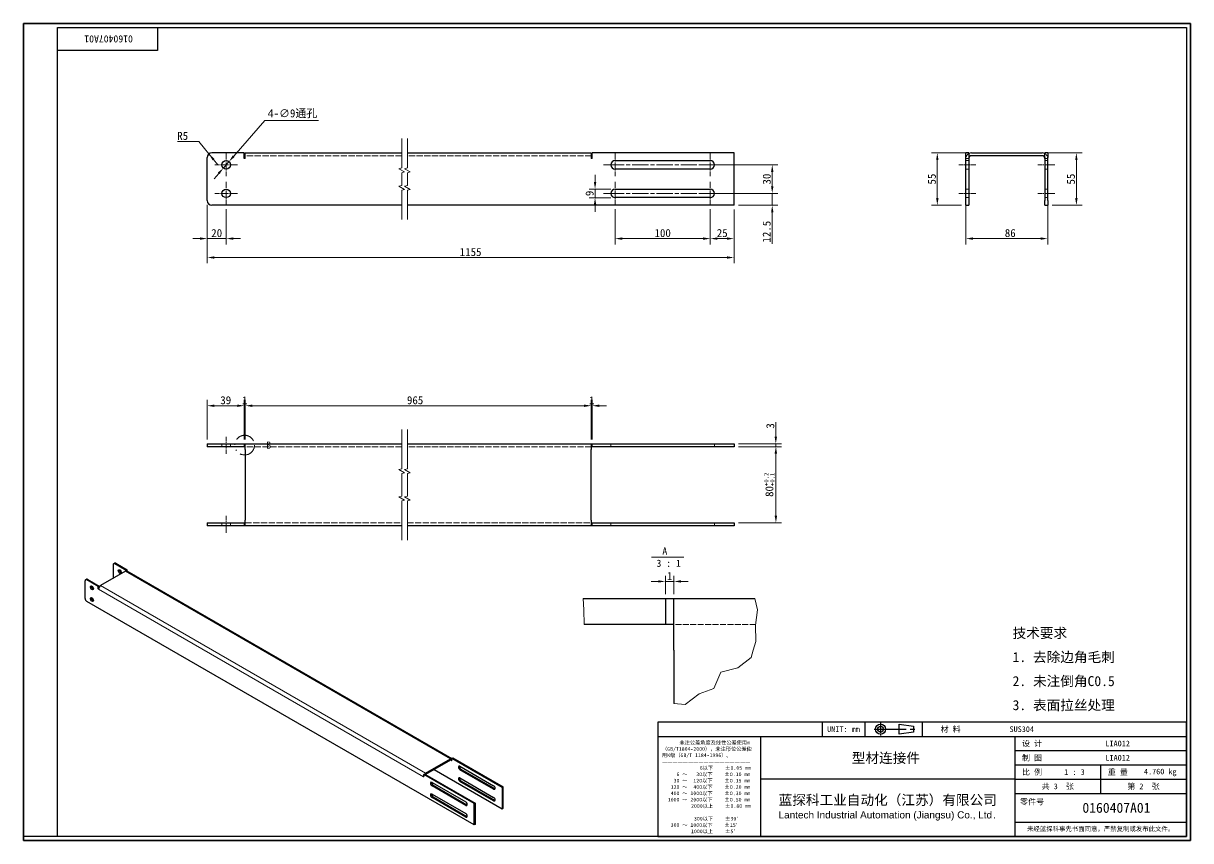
# Model space of a CAD drawing. Header units: millimetres. Extents: x 18 to 1244, y 16 to 875.
import ezdxf
from ezdxf.enums import TextEntityAlignment as Align

# ---------------------------------------------------------------- set-up
doc = ezdxf.new("R2010")
doc.units = ezdxf.units.MM
doc.header["$LTSCALE"] = 3
for name, pattern in [('CHAIN', [0.3543, 0.2362, -0.0295, 0.0591, -0.0295]), ('DASH_DOUBLE_DOT', [0.2164, 0.1181, -0.0295, 0.0049, -0.0295, 0.0049, -0.0295]), ('DASHED', [0.2067, 0.1654, -0.0413])]:
    doc.linetypes.add(name, pattern=pattern)
for name, color, linetype, lineweight in [('1', 7, 'Continuous', 18), ('可见 (ISO)', 7, 'Continuous', 25), ('可见窄的 (ISO)', 7, 'Continuous', 18), ('图框 (ISO)', 7, 'Continuous', 35), ('标题 (ISO)', 7, 'Continuous', 25)]:
    doc.layers.add(name, color=color, linetype=linetype, lineweight=lineweight)
for name, color, linetype, lineweight, true_color in [('中心标记 (ISO)', 1, 'CHAIN', 18, 0xff0000), ('中心线 (ISO)', 1, 'CHAIN', 18, 0xff0000), ('尺寸 (ISO)', 7, 'Continuous', 18, 0x008000), ('局部视图边界 (ISO)', 7, 'DASH_DOUBLE_DOT', 18, 0x008000), ('折线 (ISO)', 7, 'Continuous', 18, 0x008000), ('符号 (ISO)', 7, 'Continuous', 18, 0x008000), ('隐藏 (ISO)', 5, 'DASHED', 18, 0x0000ff)]:
    doc.layers.add(name, color=color, linetype=linetype, lineweight=lineweight, true_color=true_color)
doc.styles.add('HZ_33', font='simfang.ttf')
doc.styles.add('文本样式164', font='SimSun.ttf')
doc.styles.add('文本样式165', font='SimSun.ttf')
doc.styles.add('文本样式74', font='SimSun.ttf')
doc.styles.add('最新国标', font='simfang.ttf')
doc.styles.add('注释文本 (ISO)', font='simfang.ttf')
doc.dimstyles.new('默认 (GB)', dxfattribs={"dimscale": 3, "dimtxt": 2.8, "dimasz": 2.5, "dimexe": 2, "dimexo": 1.5, "dimgap": 0.5, "dimtad": 1, "dimtoh": 1, "dimdsep": 46, "dimtxsty": '最新国标', "dimcen": 0.09, "dimdle": 10, "dimclrd": 256, "dimclre": 256, "dimclrt": 256, "dimaunit": 1, "dimadec": 3, "dimazin": 2, "dimtfac": 0.535714, "dimtdec": 3, "dimtmove": 0, "dimatfit": 3, "dimfxl": 0, "dimtolj": 1, "dimlwd": -1, "dimlwe": -1, "dimarcsym": 0})

# ---------------------------------------------------------------- blocks, each defined once
blk = doc.blocks.new('图框 最新国标')
at = {"layer": '图框 (ISO)'}
for p, q in [((6, 7), (6, 291.5)), ((6, 291.5), (414.5, 291.5)), ((414.5, 291.5), (414.5, 5.5)), ((6, 7), (6, 5.5)), ((6, 7), (6, 5.5)), ((414.5, 5.5), (6, 5.5))]:
    blk.add_line(p, q, dxfattribs=at)
at = {"layer": '图框 (ISO)', "color": 7, "linetype": 'Continuous', "lineweight": 25}
for p, q in [((18, 290), (413, 290)), ((18, 7), (18, 290)), ((18, 290), (413, 290)), ((53, 290), (53, 282)), ((413, 290), (413, 7)), ((413, 290), (413, 7)), ((53, 282), (18, 282)), ((413, 7), (6, 7)), ((413, 7), (18, 7))]:
    blk.add_line(p, q, dxfattribs=at)
at = {"layer": '图框 (ISO)', "style": '文本样式74'}
blk.add_attdef('零件代号_001', (44.34, 287.25), '', height=2.5, rotation=180, dxfattribs=at)
blk = doc.blocks.new('标题栏 副本 副本 最新国标')
at = {"layer": '标题 (ISO)'}
for p, q in [((381.98, -183.84), (196.98, -183.84)), ((196.98, -183.84), (196.98, -223.84)), ((254.48, -183.84), (254.48, -188.84)), ((269.48, -183.84), (269.48, -188.84)), ((281.48, -188.09), (281.48, -184.59)), ((281.48, -184.59), (286.48, -185.34)), ((286.48, -187.34), (281.48, -188.09)), ((286.48, -185.34), (286.48, -187.34)), ((289.48, -183.84), (289.48, -188.84)), ((381.98, -223.84), (381.98, -183.84)), ((383.48, -183.84), (383.48, -225.34)), ((196.98, -188.84), (381.98, -188.84)), ((232.98, -188.84), (232.98, -223.84)), ((321.98, -188.84), (321.98, -223.84)), ((321.98, -193.84), (381.98, -193.84)), ((321.98, -198.84), (381.98, -198.84)), ((351.98, -198.84), (351.98, -208.84)), ((321.98, -203.84), (232.98, -203.84)), ((321.98, -203.84), (381.98, -203.84)), ((321.98, -208.84), (381.98, -208.84)), ((321.98, -218.84), (381.98, -218.84)), ((196.98, -223.84), (381.98, -223.84)), ((383.48, -225.34), (196.98, -225.34))]:
    blk.add_line(p, q, dxfattribs=at)
at = {"layer": '标题 (ISO)', "linetype": 'CHAIN', "ltscale": 15.834605}
blk.add_line((272.73, -186.34), (286.98, -186.34), dxfattribs=at)
at = {"layer": '标题 (ISO)', "linetype": 'CHAIN', "ltscale": 5.000333}
blk.add_line((274.98, -184.09), (274.98, -188.59), dxfattribs=at)
at = {"layer": '标题 (ISO)'}
for radius in [1.75, 1]:
    blk.add_circle((274.98, -186.34), radius, dxfattribs=at)
at = {"layer": '1', "style": '文本样式164'}
for s, p in [('UNIT: mm', (261.98, -186.34)), ('材 料', (299.48, -186.34)), ('设 计', (327.98, -191.34)), ('制 图', (327.98, -196.34)), ('比 例', (327.98, -201.34)), ('重 量', (357.98, -201.34)), ('共 3  张', (336.98, -206.34)), ('第 2  张', (366.98, -206.34))]:
    blk.add_text(s, height=2, dxfattribs=at).set_placement(p, align=Align.MIDDLE_CENTER)
at = {"layer": '标题 (ISO)', "style": '注释文本 (ISO)'}
for s, insert, char_height, attachment_point, line_spacing_factor in [('\\fSimSun|b0|i0;{\\H1.3000;      未注公差角度及线性公差使用m\\P}\\fSimSun|b0|i0;{\\H1.3000;（GB/T1804-2000），未注形位公差使\\P}\\fSimSun|b0|i0;{\\H1.3000;用K级（GB/T 1184-1996）。\\P}\\fSimSun|b0|i0;{\\H1.3000;—————————————————\\P}\\fSimSun|b0|i0;{\\H1.3000;             6以下    ±0.05 mm\\P}\\fSimSun|b0|i0;{\\H1.3000;     6 ～   30以下    ±0.10 mm\\P}\\fSimSun|b0|i0;{\\H1.3000;    30 ～  120以下    ±0.15 mm\\P}\\fSimSun|b0|i0;{\\H1.3000;   120 ～  400以下    ±0.20 mm\\P}\\fSimSun|b0|i0;{\\H1.3000;   400 ～ 1000以下    ±0.30 mm\\P}\\fSimSun|b0|i0;{\\H1.3000;  1000 ～ 2000以下    ±0.50 mm\\P}\\fSimSun|b0|i0;{\\H1.3000;          2000以上    ±0.80 mm\\P}\\fSimSun|b0|i0;{\\H1.3000;\\P}\\fSimSun|b0|i0;{\\H1.3000;           300以下    ±30′\\P}\\fSimSun|b0|i0;{\\H1.3000;   300 ～ 1000以下    ±15′\\P}\\fSimSun|b0|i0;{\\H1.3000;          1000以上    ±5′}', (198.48, -206.63), 1.3, 4, 1.023913), ('{\\fMicrosoft YaHei|b0|i0|c134|p34;\\H1.75x;蓝探科工业自动化（江苏）有限公司\\P\\fArial|b0|i0|c0|p34;\\H0.71429x;Lantech Industrial Automation (Jiangsu) Co., Ltd\\fFangSong|b0|i0|c134|p49;.\\H1.15195x; }', (277.48, -213.84), 2, 5, 0.978695)]:
    blk.add_mtext(s, dxfattribs=dict(at, insert=insert, char_height=char_height, attachment_point=attachment_point, line_spacing_factor=line_spacing_factor))
at = {"layer": '标题 (ISO)', "attachment_point": 5, "style": '注释文本 (ISO)'}
for s, insert, char_height in [('\\fFangSong|b0|i0;零件号', (327.98, -211.84), 2), ('\\fSimSun|b0|i0;{\\H1.6000;未经蓝探科事先书面同意，严禁复制或发布此文件。}', (351.98, -221.34), 1.6)]:
    blk.add_mtext(s, dxfattribs=dict(at, insert=insert, char_height=char_height))
at = {"layer": '标题 (ISO)'}
for tag, p, height, style in [('材料_001', (320.09, -187.33), 2, '注释文本 (ISO)'), ('设计人_001', (353.65, -192.33), 2, '注释文本 (ISO)'), ('库存编号_001', (264.9, -198.14), 3.5, '文本样式165'), ('设计人_001', (353.65, -197.33), 2, '注释文本 (ISO)'), ('视图比例_001', (339.26, -202.33), 2, '注释文本 (ISO)'), ('质量\\P3;_001', (367.14, -202.16), 2, '注释文本 (ISO)'), ('零件代号_001', (345.61, -215.59), 3.5, '文本样式165')]:
    blk.add_attdef(tag, p, '', height=height, dxfattribs=dict(at, style=style))
blk = doc.blocks.new('*D5')
at = {"layer": 'Defpoints', "color": 0, "transparency": 16777216}
for p in [(211, 688.5), (764.2, 683.5), (764.2, 628.7)]:
    blk.add_point(p, dxfattribs=at)
at = {"layer": '尺寸 (ISO)', "color": 116, "true_color": 0x00803f, "transparency": 16777216}
for p, q in [((211, 684), (211, 622.7)), ((764.2, 679), (764.2, 622.7)), ((218.5, 628.7), (756.7, 628.7))]:
    blk.add_line(p, q, dxfattribs=at)
for points in [[(218.5, 629.9), (218.5, 627.4), (211, 628.7)], [(756.7, 629.9), (756.7, 627.4), (764.2, 628.7)]]:
    blk.add_solid(points, dxfattribs=at)
at = {"layer": '尺寸 (ISO)', "transparency": 16777216, "insert": (487.6, 634.4), "char_height": 8.4, "attachment_point": 5, "style": '最新国标'}
blk.add_mtext('\\A1;1155', dxfattribs=at)
blk = doc.blocks.new('*D6')
at = {"layer": 'Defpoints', "color": 0, "transparency": 16777216}
for p in [(211, 688.5), (231, 684), (211, 648.5)]:
    blk.add_point(p, dxfattribs=at)
at = {"layer": '尺寸 (ISO)', "color": 116, "true_color": 0x00803f, "transparency": 16777216}
for p, q in [((211, 684), (211, 642.5)), ((231, 679.5), (231, 642.5)), ((203.5, 648.5), (196, 648.5)), ((211, 648.5), (218.5, 648.5)), ((223.5, 648.5), (218.5, 648.5)), ((231, 648.5), (223.5, 648.5)), ((238.5, 648.5), (246, 648.5))]:
    blk.add_line(p, q, dxfattribs=at)
for points in [[(203.5, 649.8), (203.5, 647.3), (211, 648.5)], [(238.5, 649.8), (238.5, 647.3), (231, 648.5)]]:
    blk.add_solid(points, dxfattribs=at)
at = {"layer": '尺寸 (ISO)', "transparency": 16777216, "insert": (221, 654.3), "char_height": 8.4, "attachment_point": 5, "style": '最新国标'}
blk.add_mtext('\\A1;20', dxfattribs=at)
blk = doc.blocks.new('*D7')
at = {"layer": 'Defpoints', "color": 0, "transparency": 16777216}
for p in [(739.2, 684), (764.2, 683.5), (764.2, 648.5)]:
    blk.add_point(p, dxfattribs=at)
at = {"layer": '尺寸 (ISO)', "color": 116, "true_color": 0x00803f, "transparency": 16777216}
for p, q in [((739.2, 679.5), (739.2, 642.5)), ((764.2, 679), (764.2, 642.5)), ((746.7, 648.5), (756.7, 648.5))]:
    blk.add_line(p, q, dxfattribs=at)
for points in [[(746.7, 649.8), (746.7, 647.3), (739.2, 648.5)], [(756.7, 649.8), (756.7, 647.3), (764.2, 648.5)]]:
    blk.add_solid(points, dxfattribs=at)
at = {"layer": '尺寸 (ISO)', "transparency": 16777216, "insert": (751.7, 654.3), "char_height": 8.4, "attachment_point": 5, "style": '最新国标'}
blk.add_mtext('\\A1;25', dxfattribs=at)
blk = doc.blocks.new('*D8')
at = {"layer": 'Defpoints', "color": 0, "transparency": 16777216}
for p in [(639.2, 684), (739.2, 684), (639.2, 648.5)]:
    blk.add_point(p, dxfattribs=at)
at = {"layer": '尺寸 (ISO)', "color": 116, "true_color": 0x00803f, "transparency": 16777216}
for p, q in [((639.2, 679.5), (639.2, 642.5)), ((739.2, 679.5), (739.2, 642.5)), ((731.7, 648.5), (646.7, 648.5))]:
    blk.add_line(p, q, dxfattribs=at)
for points in [[(646.7, 649.8), (646.7, 647.3), (639.2, 648.5)], [(731.7, 649.8), (731.7, 647.3), (739.2, 648.5)]]:
    blk.add_solid(points, dxfattribs=at)
at = {"layer": '尺寸 (ISO)', "transparency": 16777216, "insert": (689.2, 654.3), "char_height": 8.4, "attachment_point": 5, "style": '最新国标'}
blk.add_mtext('\\A1;100', dxfattribs=at)
blk = doc.blocks.new('*D9')
at = {"layer": 'Defpoints', "color": 0, "transparency": 16777216}
for p in [(639.2, 700.5), (618.2, 691.5), (639.2, 691.5)]:
    blk.add_point(p, dxfattribs=at)
at = {"layer": '尺寸 (ISO)', "color": 116, "true_color": 0x00803f, "transparency": 16777216}
for p, q in [((618.2, 708), (618.2, 715.5)), ((634.7, 700.5), (612.2, 700.5)), ((618.2, 700.5), (618.2, 691.5)), ((634.7, 691.5), (612.2, 691.5)), ((618.2, 684), (618.2, 676.5))]:
    blk.add_line(p, q, dxfattribs=at)
for points in [[(617, 708), (619.5, 708), (618.2, 700.5)], [(617, 684), (619.5, 684), (618.2, 691.5)]]:
    blk.add_solid(points, dxfattribs=at)
at = {"layer": '尺寸 (ISO)', "transparency": 16777216, "insert": (612.5, 696), "char_height": 8.4, "attachment_point": 5, "rotation": 90, "style": '最新国标'}
blk.add_mtext('\\A1;9', dxfattribs=at)
blk = doc.blocks.new('*D10')
at = {"layer": 'Defpoints', "color": 0, "transparency": 16777216}
for p in [(739.2, 696), (764.2, 683.5), (804.2, 683.5)]:
    blk.add_point(p, dxfattribs=at)
at = {"layer": '尺寸 (ISO)', "color": 116, "true_color": 0x00803f, "transparency": 16777216}
for p, q in [((804.2, 703.5), (804.2, 711)), ((743.7, 696), (810.2, 696)), ((804.2, 696), (804.2, 683.5)), ((768.7, 683.5), (810.2, 683.5)), ((804.2, 676), (804.2, 643.1))]:
    blk.add_line(p, q, dxfattribs=at)
for points in [[(803, 703.5), (805.5, 703.5), (804.2, 696)], [(803, 676), (805.5, 676), (804.2, 683.5)]]:
    blk.add_solid(points, dxfattribs=at)
at = {"layer": '尺寸 (ISO)', "transparency": 16777216, "insert": (798.4, 655.8), "char_height": 8.4, "attachment_point": 5, "rotation": 90, "style": '最新国标'}
blk.add_mtext('\\A1;12.5', dxfattribs=at)
blk = doc.blocks.new('*D11')
at = {"layer": 'Defpoints', "color": 0, "transparency": 16777216}
for p in [(739.2, 726), (739.2, 696), (804.2, 696)]:
    blk.add_point(p, dxfattribs=at)
at = {"layer": '尺寸 (ISO)', "color": 116, "true_color": 0x00803f, "transparency": 16777216}
for p, q in [((743.7, 726), (810.2, 726)), ((804.2, 718.5), (804.2, 703.5)), ((743.7, 696), (810.2, 696))]:
    blk.add_line(p, q, dxfattribs=at)
for points in [[(803, 718.5), (805.5, 718.5), (804.2, 726)], [(803, 703.5), (805.5, 703.5), (804.2, 696)]]:
    blk.add_solid(points, dxfattribs=at)
at = {"layer": '尺寸 (ISO)', "transparency": 16777216, "insert": (798.5, 711), "char_height": 8.4, "attachment_point": 5, "rotation": 90, "style": '最新国标'}
blk.add_mtext('\\A1;30', dxfattribs=at)
blk = doc.blocks.new('*D12')
at = {"layer": 'Defpoints', "color": 0, "transparency": 16777216}
for p in [(1007.5, 688.5), (1093.5, 688.5), (1093.5, 648.5)]:
    blk.add_point(p, dxfattribs=at)
at = {"layer": '尺寸 (ISO)', "color": 116, "true_color": 0x00803f, "transparency": 16777216}
for p, q in [((1007.5, 684), (1007.5, 642.5)), ((1093.5, 684), (1093.5, 642.5)), ((1015, 648.5), (1086, 648.5))]:
    blk.add_line(p, q, dxfattribs=at)
for points in [[(1015, 649.8), (1015, 647.3), (1007.5, 648.5)], [(1086, 649.8), (1086, 647.3), (1093.5, 648.5)]]:
    blk.add_solid(points, dxfattribs=at)
at = {"layer": '尺寸 (ISO)', "transparency": 16777216, "insert": (1054.1, 654.3), "char_height": 8.4, "attachment_point": 5, "style": '最新国标'}
blk.add_mtext('\\A1;86', dxfattribs=at)
blk = doc.blocks.new('*D13')
at = {"layer": 'Defpoints', "color": 0, "transparency": 16777216}
for p in [(1013.5, 738.5), (977.5, 683.5), (1007.5, 683.5)]:
    blk.add_point(p, dxfattribs=at)
at = {"layer": '尺寸 (ISO)', "color": 116, "true_color": 0x00803f, "transparency": 16777216}
for p, q in [((1009, 738.5), (971.5, 738.5)), ((977.5, 731), (977.5, 691)), ((1003, 683.5), (971.5, 683.5))]:
    blk.add_line(p, q, dxfattribs=at)
for points in [[(976.3, 731), (978.8, 731), (977.5, 738.5)], [(976.3, 691), (978.8, 691), (977.5, 683.5)]]:
    blk.add_solid(points, dxfattribs=at)
at = {"layer": '尺寸 (ISO)', "transparency": 16777216, "insert": (971.8, 711), "char_height": 8.4, "attachment_point": 5, "rotation": 90, "style": '最新国标'}
blk.add_mtext('\\A1;55', dxfattribs=at)
blk = doc.blocks.new('*D14')
at = {"layer": 'Defpoints', "color": 0, "transparency": 16777216}
for p in [(250, 473.1), (211, 433.1), (250, 433.1)]:
    blk.add_point(p, dxfattribs=at)
at = {"layer": '尺寸 (ISO)', "color": 116, "true_color": 0x00803f, "transparency": 16777216}
for p, q in [((211, 437.6), (211, 479.1)), ((250, 437.6), (250, 479.1)), ((218.5, 473.1), (242.5, 473.1))]:
    blk.add_line(p, q, dxfattribs=at)
for points in [[(218.5, 474.3), (218.5, 471.8), (211, 473.1)], [(242.5, 474.3), (242.5, 471.8), (250, 473.1)]]:
    blk.add_solid(points, dxfattribs=at)
at = {"layer": '尺寸 (ISO)', "transparency": 16777216, "insert": (230.5, 478.8), "char_height": 8.4, "attachment_point": 5, "style": '最新国标'}
blk.add_mtext('\\A1;39', dxfattribs=at)
blk = doc.blocks.new('*D15')
at = {"layer": 'Defpoints', "color": 0, "transparency": 16777216}
for p in [(250, 473.1), (250, 433.1), (251, 433.1)]:
    blk.add_point(p, dxfattribs=at)
at = {"layer": '尺寸 (ISO)', "color": 116, "true_color": 0x00803f, "transparency": 16777216}
for p, q in [((250, 437.6), (250, 479.1)), ((251, 437.6), (251, 479.1)), ((242.5, 473.1), (235, 473.1)), ((251, 473.1), (250, 473.1)), ((258.5, 473.1), (266, 473.1))]:
    blk.add_line(p, q, dxfattribs=at)
for points in [[(242.5, 474.3), (242.5, 471.8), (250, 473.1)], [(258.5, 474.3), (258.5, 471.8), (251, 473.1)]]:
    blk.add_solid(points, dxfattribs=at)
at = {"layer": '尺寸 (ISO)', "transparency": 16777216, "insert": (250.5, 478.8), "char_height": 8.4, "attachment_point": 5, "style": '最新国标'}
blk.add_mtext('\\A1;1', dxfattribs=at)
blk = doc.blocks.new('*D16')
at = {"layer": 'Defpoints', "color": 0, "transparency": 16777216}
for p in [(614.2, 473.1), (251, 433.1), (614.2, 433.1)]:
    blk.add_point(p, dxfattribs=at)
at = {"layer": '尺寸 (ISO)', "color": 116, "true_color": 0x00803f, "transparency": 16777216}
for p, q in [((251, 437.6), (251, 479.1)), ((614.2, 437.6), (614.2, 479.1)), ((258.5, 473.1), (606.7, 473.1))]:
    blk.add_line(p, q, dxfattribs=at)
for points in [[(258.5, 474.3), (258.5, 471.8), (251, 473.1)], [(606.7, 474.3), (606.7, 471.8), (614.2, 473.1)]]:
    blk.add_solid(points, dxfattribs=at)
at = {"layer": '尺寸 (ISO)', "transparency": 16777216, "insert": (429.3, 478.8), "char_height": 8.4, "attachment_point": 5, "style": '最新国标'}
blk.add_mtext('\\A1;965', dxfattribs=at)
blk = doc.blocks.new('*D17')
at = {"layer": 'Defpoints', "color": 0, "transparency": 16777216}
for p in [(614.2, 473.1), (614.2, 433.1), (615.2, 433.1)]:
    blk.add_point(p, dxfattribs=at)
at = {"layer": '尺寸 (ISO)', "color": 116, "true_color": 0x00803f, "transparency": 16777216}
for p, q in [((614.2, 437.6), (614.2, 479.1)), ((615.2, 437.6), (615.2, 479.1)), ((606.7, 473.1), (599.2, 473.1)), ((615.2, 473.1), (614.2, 473.1)), ((622.7, 473.1), (630.2, 473.1))]:
    blk.add_line(p, q, dxfattribs=at)
for points in [[(606.7, 474.3), (606.7, 471.8), (614.2, 473.1)], [(622.7, 474.3), (622.7, 471.8), (615.2, 473.1)]]:
    blk.add_solid(points, dxfattribs=at)
at = {"layer": '尺寸 (ISO)', "transparency": 16777216, "insert": (614.7, 478.8), "char_height": 8.4, "attachment_point": 5, "style": '最新国标'}
blk.add_mtext('\\A1;1', dxfattribs=at)
blk = doc.blocks.new('*D18')
at = {"layer": 'Defpoints', "color": 0, "transparency": 16777216}
for p in [(764.2, 433.1), (764.2, 430.1), (808, 430.1)]:
    blk.add_point(p, dxfattribs=at)
at = {"layer": '尺寸 (ISO)', "color": 116, "true_color": 0x00803f, "transparency": 16777216}
for p, q in [((808, 440.6), (808, 455.7)), ((768.7, 433.1), (814, 433.1)), ((768.7, 430.1), (814, 430.1)), ((808, 430.1), (808, 433.1)), ((808, 422.6), (808, 415.1))]:
    blk.add_line(p, q, dxfattribs=at)
for points in [[(806.7, 440.6), (809.2, 440.6), (808, 433.1)], [(806.7, 422.6), (809.2, 422.6), (808, 430.1)]]:
    blk.add_solid(points, dxfattribs=at)
at = {"layer": '尺寸 (ISO)', "transparency": 16777216, "insert": (802.2, 451.9), "char_height": 8.4, "attachment_point": 5, "rotation": 90, "style": '最新国标'}
blk.add_mtext('\\A1;3', dxfattribs=at)
blk = doc.blocks.new('*D19')
at = {"layer": 'Defpoints', "color": 0, "transparency": 16777216}
for p in [(233.9, 729.4), (228, 722.6)]:
    blk.add_point(p, dxfattribs=at)
at = {"layer": '尺寸 (ISO)', "color": 116, "true_color": 0x00803f, "transparency": 16777216}
for p, q in [((238.9, 735), (271.6, 772.6)), ((271.6, 772.6), (327.8, 772.6)), ((228, 722.6), (233.9, 729.4)), ((223.1, 717), (218.2, 711.3))]:
    blk.add_line(p, q, dxfattribs=at)
for points in [[(237.9, 735.9), (239.8, 734.2), (233.9, 729.4)], [(222.1, 717.8), (224, 716.2), (228, 722.6)]]:
    blk.add_solid(points, dxfattribs=at)
at = {"layer": '尺寸 (ISO)', "transparency": 16777216, "insert": (300.5, 779.6), "char_height": 8.4, "attachment_point": 5, "style": '最新国标'}
blk.add_mtext('\\A1;\\fSegoe UI|b0|i0;4\\fFangSong|b0|i0;-∅9通孔', dxfattribs=at)
blk = doc.blocks.new('*D20')
at = {"layer": 'Defpoints', "color": 0, "transparency": 16777216}
for p in [(212.8, 737.4), (216, 733.5)]:
    blk.add_point(p, dxfattribs=at)
at = {"layer": '尺寸 (ISO)', "color": 116, "true_color": 0x00803f, "transparency": 16777216}
for p, q in [((179.8, 750.5), (202.1, 750.5)), ((202.1, 750.5), (208.1, 743.2)), ((212.8, 737.4), (208.1, 743.2)), ((216, 733.5), (212.8, 737.4)), ((217.6, 731.6), (222.3, 725.8))]:
    blk.add_line(p, q, dxfattribs=at)
blk.add_solid([(218.5, 732.4), (216.6, 730.8), (212.8, 737.4)], dxfattribs=at)
at = {"layer": '尺寸 (ISO)', "transparency": 16777216, "insert": (185.3, 756.3), "char_height": 8.4, "attachment_point": 5, "style": '最新国标'}
blk.add_mtext('\\A1;R5', dxfattribs=at)
blk = doc.blocks.new('*D21')
at = {"layer": 'Defpoints', "color": 0, "transparency": 16777216}
for p in [(764.2, 430.1), (764.2, 350.1), (808.1, 350.1)]:
    blk.add_point(p, dxfattribs=at)
at = {"layer": '尺寸 (ISO)', "color": 116, "true_color": 0x00803f, "transparency": 16777216}
for p, q in [((768.7, 430.1), (814.1, 430.1)), ((808.1, 422.6), (808.1, 357.6)), ((768.7, 350.1), (814.1, 350.1))]:
    blk.add_line(p, q, dxfattribs=at)
for points in [[(806.8, 422.6), (809.3, 422.6), (808.1, 430.1)], [(806.8, 357.6), (809.3, 357.6), (808.1, 350.1)]]:
    blk.add_solid(points, dxfattribs=at)
at = {"layer": '尺寸 (ISO)', "transparency": 16777216, "insert": (801.2, 390.1), "char_height": 8.4, "attachment_point": 5, "rotation": 90, "style": '最新国标'}
blk.add_mtext('\\A1;80{\\H4.5;\\S+0.2^ +0.1;}', dxfattribs=at)
blk = doc.blocks.new('二维局部视图1')
at = {"layer": '局部视图边界 (ISO)', "ltscale": 20.015427}
blk.add_circle((83.45, 143.91), 3.45, dxfattribs=at)
at = {"layer": '局部视图边界 (ISO)', "insert": (91.01, 142.66), "char_height": 2.5, "attachment_point": 7, "style": 'HZ_33'}
blk.add_mtext('B', dxfattribs=at)
blk = doc.blocks.new('*D23')
at = {"layer": 'Defpoints', "color": 0, "transparency": 16777216}
for p in [(701, 288.6), (692, 270.6), (701, 270.6)]:
    blk.add_point(p, dxfattribs=at)
at = {"layer": '尺寸 (ISO)', "color": 116, "true_color": 0x00803f, "transparency": 16777216}
for p, q in [((692, 275.1), (692, 294.6)), ((701, 275.1), (701, 294.6)), ((684.5, 288.6), (677, 288.6)), ((692, 288.6), (701, 288.6)), ((708.5, 288.6), (716, 288.6))]:
    blk.add_line(p, q, dxfattribs=at)
for points in [[(684.5, 289.9), (684.5, 287.4), (692, 288.6)], [(708.5, 289.9), (708.5, 287.4), (701, 288.6)]]:
    blk.add_solid(points, dxfattribs=at)
at = {"layer": '尺寸 (ISO)', "transparency": 16777216, "insert": (696.5, 294.3), "char_height": 8.4, "attachment_point": 5, "style": '最新国标'}
blk.add_mtext('\\A1;1', dxfattribs=at)
blk = doc.blocks.new('*D24')
at = {"layer": 'Defpoints', "color": 0, "transparency": 16777216}
for p in [(1087.5, 738.5), (1093.5, 683.5), (1123.5, 683.5)]:
    blk.add_point(p, dxfattribs=at)
at = {"layer": '尺寸 (ISO)', "color": 116, "true_color": 0x00803f, "transparency": 16777216}
for p, q in [((1092, 738.5), (1129.5, 738.5)), ((1123.5, 731), (1123.5, 691)), ((1098, 683.5), (1129.5, 683.5))]:
    blk.add_line(p, q, dxfattribs=at)
for points in [[(1122.3, 731), (1124.8, 731), (1123.5, 738.5)], [(1122.3, 691), (1124.8, 691), (1123.5, 683.5)]]:
    blk.add_solid(points, dxfattribs=at)
at = {"layer": '尺寸 (ISO)', "transparency": 16777216, "insert": (1117.8, 711), "char_height": 8.4, "attachment_point": 5, "rotation": 90, "style": '最新国标'}
blk.add_mtext('\\A1;55', dxfattribs=at)

msp = doc.modelspace()

# ---------------------------------------------------------------- linework, layer by layer
at = {"layer": '中心标记 (ISO)', "ltscale": 8.88956}
for p, q in [((230.9846, 738.0115), (230.9846, 714.0115)), ((639.2012, 738.0115), (639.2012, 714.0115)), ((739.2012, 738.0115), (739.2012, 714.0115)), ((739.2012, 738.0115), (739.2012, 714.0115)), ((242.9846, 726.0115), (218.9846, 726.0115)), ((230.9846, 708.0115), (230.9846, 684.0115)), ((639.2012, 708.0115), (639.2012, 684.0115)), ((739.2012, 708.0115), (739.2012, 684.0115)), ((242.9846, 696.0115), (218.9846, 696.0115))]:
    msp.add_line(p, q, dxfattribs=at)
at = {"layer": '中心标记 (ISO)', "ltscale": 7.222748}
for p, q in [((646.7012, 726.0115), (627.2012, 726.0115)), ((751.2012, 726.0115), (731.7012, 726.0115)), ((751.2012, 726.0115), (731.7012, 726.0115)), ((646.7012, 696.0115), (627.2012, 696.0115)), ((751.2012, 696.0115), (731.7012, 696.0115))]:
    msp.add_line(p, q, dxfattribs=at)
at = {"layer": '中心线 (ISO)', "ltscale": 23.990969}
for p, q in [((631.7012, 726.0115), (746.7012, 726.0115)), ((631.7012, 696.0115), (746.7012, 696.0115))]:
    msp.add_line(p, q, dxfattribs=at)
at = {"layer": '中心线 (ISO)', "ltscale": 6.667144}
for p, q in [((1000.0234, 726.0115), (1018.0234, 726.0115)), ((1083.0234, 726.0115), (1101.0234, 726.0115)), ((1000.0234, 696.0115), (1018.0234, 696.0115)), ((1083.0234, 696.0115), (1101.0234, 696.0115)), ((230.9846, 440.5627), (230.9846, 422.5627)), ((230.9846, 357.5627), (230.9846, 339.5627))]:
    msp.add_line(p, q, dxfattribs=at)
at = {"layer": '可见 (ISO)'}
for p, q in [((249.9846, 738.5115), (215.9846, 738.5115)), ((249.9846, 732.5115), (249.9846, 738.5115)), ((250.9846, 732.5115), (250.9846, 738.5115)), ((250.9846, 738.5115), (415.1967, 738.5115)), ((421.1967, 738.5115), (614.2012, 738.5115)), ((614.2012, 738.5115), (614.2012, 732.5115)), ((764.2012, 738.5115), (615.2012, 738.5115)), ((615.2012, 732.5115), (615.2012, 738.5115)), ((764.2012, 683.5115), (764.2012, 738.5115)), ((1007.5234, 733.5115), (1007.5234, 738.5115)), ((1010.5234, 738.5115), (1007.5234, 738.5115)), ((1010.5234, 738.5115), (1010.5234, 733.5115)), ((1013.5234, 738.5115), (1087.5234, 738.5115)), ((1087.5234, 735.5115), (1013.5234, 735.5115)), ((1090.5234, 733.5115), (1090.5234, 738.5115)), ((1093.5234, 738.5115), (1090.5234, 738.5115)), ((1093.5234, 738.5115), (1093.5234, 733.5115)), ((210.9846, 688.5115), (210.9846, 733.5115)), ((250.9846, 732.5115), (249.9846, 732.5115)), ((615.2012, 732.5115), (614.2012, 732.5115)), ((639.2012, 730.5115), (739.2012, 730.5115)), ((1007.5234, 688.5115), (1007.5234, 733.5115)), ((1010.5234, 733.5115), (1010.5234, 688.5115)), ((1090.5234, 733.5115), (1090.5234, 688.5115)), ((1093.5234, 688.5115), (1093.5234, 733.5115)), ((739.2012, 721.5115), (639.2012, 721.5115)), ((639.2012, 700.5115), (739.2012, 700.5115)), ((739.2012, 691.5115), (639.2012, 691.5115)), ((1007.5234, 683.5115), (1007.5234, 688.5115)), ((1010.5234, 688.5115), (1010.5234, 683.5115)), ((1090.5234, 683.5115), (1090.5234, 688.5115)), ((1093.5234, 688.5115), (1093.5234, 683.5115)), ((415.1967, 683.5115), (215.9846, 683.5115)), ((764.2012, 683.5115), (421.1967, 683.5115)), ((1007.5234, 683.5115), (1010.5234, 683.5115)), ((1090.5234, 683.5115), (1093.5234, 683.5115)), ((210.9846, 433.0627), (210.9846, 430.0627)), ((210.9846, 433.0627), (215.9846, 433.0627)), ((215.9846, 430.0627), (210.9846, 430.0627)), ((215.9846, 433.0627), (249.9846, 433.0627)), ((249.9846, 430.0627), (215.9846, 430.0627)), ((249.9846, 433.0627), (249.9846, 430.0627)), ((249.9846, 433.0627), (250.9846, 433.0627)), ((250.9846, 430.0627), (249.9846, 430.0627)), ((250.9846, 427.0627), (250.9846, 433.0627)), ((250.9846, 433.0627), (415.1967, 433.0627)), ((421.1967, 433.0627), (614.2012, 433.0627)), ((614.2012, 433.0627), (615.2012, 433.0627)), ((614.2012, 433.0627), (614.2012, 427.0627)), ((615.2012, 430.0627), (614.2012, 430.0627)), ((615.2012, 430.0627), (615.2012, 433.0627)), ((615.2012, 433.0627), (764.2012, 433.0627)), ((764.2012, 430.0627), (615.2012, 430.0627)), ((764.2012, 433.0627), (764.2012, 430.0627)), ((250.9846, 427.0627), (250.9846, 353.0627)), ((614.2012, 353.0627), (614.2012, 427.0627)), ((210.9846, 350.0627), (210.9846, 347.0627)), ((210.9846, 350.0627), (215.9846, 350.0627)), ((215.9846, 347.0627), (210.9846, 347.0627)), ((215.9846, 350.0627), (249.9846, 350.0627)), ((249.9846, 347.0627), (215.9846, 347.0627)), ((249.9846, 350.0627), (249.9846, 347.0627)), ((249.9846, 350.0627), (250.9846, 350.0627)), ((250.9846, 347.0627), (249.9846, 347.0627)), ((250.9846, 347.0627), (250.9846, 353.0627)), ((415.1967, 347.0627), (250.9846, 347.0627)), ((614.2012, 347.0627), (421.1967, 347.0627)), ((614.2012, 353.0627), (614.2012, 347.0627)), ((614.2012, 350.0627), (615.2012, 350.0627)), ((615.2012, 347.0627), (614.2012, 347.0627)), ((615.2012, 347.0627), (615.2012, 350.0627)), ((615.2012, 350.0627), (764.2012, 350.0627)), ((764.2012, 347.0627), (615.2012, 347.0627)), ((764.2012, 350.0627), (764.2012, 347.0627)), ((112.7497, 307.2107), (113.8104, 307.823)), ((126.0205, 300.1466), (113.9997, 307.0868)), ((115.0604, 307.6992), (127.0812, 300.759)), ((125.3134, 299.3301), (99.1505, 284.2249)), ((112.232, 306.0662), (112.232, 291.7775)), ((127.0812, 300.759), (126.0205, 300.1466)), ((126.0205, 299.5983), (126.0205, 300.1466)), ((467.9067, 102.5484), (126.8134, 299.4787)), ((127.0812, 299.3241), (127.0812, 300.759)), ((82.887, 270.7528), (82.887, 289.1239)), ((83.4048, 290.2684), (84.4654, 290.8807)), ((96.6756, 283.2043), (84.6548, 290.1445)), ((85.7154, 290.7569), (97.7363, 283.8167)), ((97.7363, 283.8167), (96.6756, 283.2043)), ((96.6756, 280.7548), (96.6756, 283.2043)), ((97.7363, 282.7847), (97.7363, 283.8167)), ((97.0588, 280.9761), (96.6756, 280.7548)), ((97.0292, 280.5507), (96.6756, 280.7548)), ((605.6588, 270.5602), (692.027, 270.5602)), ((692.027, 270.5602), (692.027, 243.5602)), ((692.027, 270.5602), (701.027, 270.5602)), ((701.027, 216.5602), (701.027, 270.5602)), ((701.027, 270.5602), (785.8868, 270.5602)), ((491.2412, 32.9481), (84.6548, 267.6909)), ((692.027, 243.5602), (606.8863, 243.5602)), ((701.027, 243.5602), (692.027, 243.5602)), ((701.027, 216.5602), (701.027, 160.3986)), ((440.3295, 87.2451), (466.4924, 102.3503)), ((466.4924, 101.1256), (440.3295, 86.0204)), ((467.5531, 100.5132), (467.9067, 100.7173)), ((467.9067, 100.3091), (467.5531, 100.5132)), ((467.9067, 102.7586), (468.9673, 103.371)), ((520.5861, 72.3441), (467.9067, 102.7586)), ((467.9067, 100.3091), (467.9067, 102.7586)), ((468.9673, 103.371), (521.6468, 72.9565)), ((438.5617, 85.8163), (439.6224, 86.4286)), ((491.2412, 55.4018), (438.5617, 85.8163)), ((438.5617, 83.3668), (438.5617, 85.8163)), ((439.6224, 86.4286), (492.3018, 56.0142)), ((449.1683, 91.1235), (520.5861, 49.8904)), ((476.3919, 94.5936), (511.7473, 74.1812)), ((511.7473, 70.507), (476.3919, 90.9194)), ((477.4526, 91.5318), (512.8079, 71.1193)), ((438.2082, 83.5709), (438.5617, 83.775)), ((438.5617, 83.3668), (438.2082, 83.5709)), ((447.047, 77.6513), (482.4024, 57.2389)), ((482.4024, 53.5647), (447.047, 73.9771)), ((448.1077, 74.5894), (483.463, 54.177)), ((476.3919, 82.3462), (511.7473, 61.9338)), ((511.7473, 58.2595), (476.3919, 78.6719)), ((477.4526, 79.2843), (512.8079, 58.8719)), ((447.047, 65.4039), (482.4024, 44.9914)), ((482.4024, 41.3172), (447.047, 61.7296)), ((448.1077, 62.342), (483.463, 41.9296)), ((521.6468, 72.9565), (520.5861, 72.3441)), ((520.5861, 72.3441), (520.5861, 49.8904)), ((521.6468, 50.5028), (521.6468, 72.9565)), ((492.3018, 56.0142), (491.2412, 55.4018)), ((491.2412, 32.9481), (491.2412, 55.4018)), ((492.3018, 56.0142), (492.3018, 33.5605)), ((520.5861, 49.8904), (521.6468, 50.5028)), ((492.3018, 33.5605), (491.2412, 32.9481))]:
    msp.add_line(p, q, dxfattribs=at)
for centre in [(230.9846, 726.0115), (230.9846, 696.0115)]:
    msp.add_circle(centre, 4.5, dxfattribs=at)
for centre, radius, start, end in [((215.9846, 733.5115), 5, 90, 180), ((1013.5234, 732.5115), 6, 90, 120), ((1013.5234, 732.5115), 3, 90, 180), ((1087.5234, 732.5115), 6, 60, 90), ((1087.5234, 732.5115), 3, 0, 90), ((639.2012, 726.0115), 4.5, 90, 270), ((739.2012, 726.0115), 4.5, 270, 90), ((639.2012, 696.0115), 4.5, 90, 270), ((739.2012, 696.0115), 4.5, 270, 90), ((215.9846, 688.5115), 5, 180, 270)]:
    msp.add_arc(centre, radius, start, end, dxfattribs=at)
for centre, major_axis, start_param, end_param in [((113.9997, 305.0456), (-1.25, 2.1651), 5.497787144, 7.068583471), ((115.0604, 305.658), (-1.25, 2.1651), 5.497787144, 6.283185307), ((120.3637, 299.5343), (1.125, -1.9486), 3.632475332, 5.792302629), ((125.3134, 296.8806), (1.5, 2.5981), 0, 0.785398163), ((84.6548, 288.1033), (-1.25, 2.1651), 5.497787144, 7.068583471), ((85.7154, 288.7157), (-1.25, 2.1651), 5.497787144, 6.283185307), ((91.0187, 282.592), (1.125, -1.9486), 3.632475332, 5.792302629), ((99.1505, 281.7755), (-1.5, -2.5981), 3.926990817, 5.497787144), ((84.6548, 269.7321), (-1.25, 2.1651), 0.785398163, 2.35619449), ((91.0187, 270.3445), (1.125, -1.9486), 3.632475332, 5.792302629), ((466.4924, 99.9008), (1.5, 2.5981), 0.055670507, 0.785398163), ((466.4924, 99.9008), (0.75, 1.299), 5.497787144, 7.068583471), ((440.3295, 84.7957), (1.5, 2.5981), 0.785398163, 1.371083707), ((476.3919, 92.7565), (-1.125, 1.9486), 5.497787144, 8.639379797), ((477.4526, 93.3689), (1.125, -1.9486), 3.632475332, 5.497787144), ((440.3295, 84.7957), (1.5, 2.5981), 1.770508947, 2.35619449), ((447.047, 75.8142), (-1.125, 1.9486), 5.497787144, 8.639379797), ((448.1077, 76.4266), (1.125, -1.9486), 3.632475332, 5.497787144), ((476.3919, 80.509), (-1.125, 1.9486), 5.497787144, 8.639379797), ((477.4526, 81.1214), (1.125, -1.9486), 3.632475332, 5.497787144), ((511.7473, 72.3441), (1.125, -1.9486), 5.497787144, 8.639379797), ((447.047, 63.5667), (-1.125, 1.9486), 5.497787144, 8.639379797), ((448.1077, 64.1791), (1.125, -1.9486), 3.632475332, 5.497787144), ((511.7473, 60.0966), (1.125, -1.9486), 5.497787144, 8.639379797), ((512.8079, 72.9565), (1.125, -1.9486), 5.497787144, 5.792302629), ((482.4024, 55.4018), (1.125, -1.9486), 5.497787144, 8.639379797), ((483.463, 56.0142), (1.125, -1.9486), 5.497787144, 5.792302629), ((512.8079, 60.709), (1.125, -1.9486), 5.497787144, 5.792302629), ((482.4024, 43.1543), (1.125, -1.9486), 5.497787144, 8.639379797), ((483.463, 43.7667), (1.125, -1.9486), 5.497787144, 5.792302629)]:
    msp.add_ellipse(centre, major_axis=major_axis, ratio=0.577350269, start_param=start_param, end_param=end_param, dxfattribs=at)
for centre in [(119.303, 298.9219), (89.9581, 281.9796), (89.9581, 269.7321)]:
    msp.add_ellipse(centre, major_axis=(1.125, -1.9486), ratio=0.577350269, dxfattribs=at)
at = {"layer": '可见窄的 (ISO)'}
for p, q in [((113.9997, 307.0868), (115.0604, 307.6992)), ((466.4924, 102.3503), (125.3134, 299.3301)), ((84.6548, 290.1445), (85.7154, 290.7569)), ((99.1505, 284.2249), (440.3295, 87.2451)), ((438.2082, 83.5709), (97.0292, 280.5507)), ((467.5531, 100.5132), (466.4924, 101.1256)), ((476.3919, 90.9194), (477.4526, 91.5318)), ((447.047, 73.9771), (448.1077, 74.5894)), ((476.3919, 78.6719), (477.4526, 79.2843)), ((447.047, 61.7296), (448.1077, 62.342)), ((511.7473, 70.507), (512.8079, 71.1193)), ((482.4024, 53.5647), (483.463, 54.177)), ((511.7473, 58.2595), (512.8079, 58.8719)), ((482.4024, 41.3172), (483.463, 41.9296))]:
    msp.add_line(p, q, dxfattribs=at)
at = {"layer": '折线 (ISO)'}
for p, q in [((606.4938, 258.6983), (605.6588, 270.5602)), ((788.6472, 258.6983), (785.8868, 270.5602)), ((606.8863, 243.5602), (606.4938, 258.6983)), ((786.7316, 242.6011), (788.6472, 258.6983)), ((786.8639, 225.4227), (786.7316, 242.6011)), ((784.2783, 216.5602), (786.8639, 225.4227)), ((781.993, 208.7268), (767.9421, 197.8617)), ((784.2783, 216.5602), (781.993, 208.7268)), ((767.9421, 197.8617), (750.3637, 193.2426)), ((750.3637, 193.2426), (743.079, 176.1849)), ((743.079, 176.1849), (727.5483, 170.4812)), ((712.9712, 159.2729), (701.027, 160.3986)), ((727.5483, 170.4812), (712.9712, 159.2729))]:
    msp.add_line(p, q, dxfattribs=at)
at = {"layer": '折线 (ISO)', "flags": 128}
for points in [[(415.1967, 668.5115), (415.1967, 699.309), (418.1967, 700.1128), (412.1967, 703.5769), (415.1967, 704.3808), (415.1967, 717.6423), (418.1967, 718.4461), (412.1967, 721.9102), (415.1967, 722.7141), (415.1967, 753.5115)], [(421.1967, 668.5115), (421.1967, 699.309), (424.1967, 700.1128), (418.1967, 703.5769), (421.1967, 704.3808), (421.1967, 717.6423), (424.1967, 718.4461), (418.1967, 721.9102), (421.1967, 722.7141), (421.1967, 753.5115)], [(415.1967, 332.0627), (415.1967, 373.1935), (418.1967, 373.9973), (412.1967, 377.4614), (415.1967, 378.2653), (415.1967, 401.8601), (418.1967, 402.664), (412.1967, 406.1281), (415.1967, 406.9319), (415.1967, 448.0627)], [(421.1967, 332.0627), (421.1967, 373.1935), (424.1967, 373.9973), (418.1967, 377.4614), (421.1967, 378.2653), (421.1967, 401.8601), (424.1967, 402.664), (418.1967, 406.1281), (421.1967, 406.9319), (421.1967, 448.0627)]]:
    msp.add_lwpolyline(points, dxfattribs=at)
at = {"layer": '符号 (ISO)'}
msp.add_line((677.5999, 314.1948), (711.2841, 314.1948), dxfattribs=at)
at = {"layer": '隐藏 (ISO)', "ltscale": 13.240772}
for p, q in [((415.1967, 735.5115), (250.9846, 735.5115)), ((415.1967, 430.0627), (250.9846, 430.0627)), ((250.9846, 350.0627), (415.1967, 350.0627))]:
    msp.add_line(p, q, dxfattribs=at)
at = {"layer": '隐藏 (ISO)', "ltscale": 12.968641}
for p, q in [((614.2012, 735.5115), (421.1967, 735.5115)), ((614.2012, 430.0627), (421.1967, 430.0627)), ((421.1967, 350.0627), (614.2012, 350.0627))]:
    msp.add_line(p, q, dxfattribs=at)
at = {"layer": '隐藏 (ISO)', "ltscale": 1.904597}
for p, q in [((1007.5234, 732.5115), (1010.5234, 732.5115)), ((1007.5234, 730.5115), (1010.5234, 730.5115)), ((1090.5234, 732.5115), (1093.5234, 732.5115)), ((1090.5234, 730.5115), (1093.5234, 730.5115)), ((1007.5234, 721.5115), (1010.5234, 721.5115)), ((1090.5234, 721.5115), (1093.5234, 721.5115)), ((1007.5234, 700.5115), (1010.5234, 700.5115)), ((1090.5234, 700.5115), (1093.5234, 700.5115)), ((1007.5234, 691.5115), (1010.5234, 691.5115)), ((1090.5234, 691.5115), (1093.5234, 691.5115)), ((226.4846, 433.0627), (226.4846, 430.0627)), ((235.4846, 433.0627), (235.4846, 430.0627)), ((634.7012, 430.0627), (634.7012, 433.0627)), ((743.7012, 430.0627), (743.7012, 433.0627)), ((226.4846, 350.0627), (226.4846, 347.0627)), ((235.4846, 350.0627), (235.4846, 347.0627)), ((634.7012, 347.0627), (634.7012, 350.0627)), ((743.7012, 347.0627), (743.7012, 350.0627))]:
    msp.add_line(p, q, dxfattribs=at)
at = {"layer": '隐藏 (ISO)', "ltscale": 12.581361}
msp.add_line((786.8457, 243.5602), (701.027, 243.5602), dxfattribs=at)
at = {"layer": '隐藏 (ISO)', "ltscale": 3.989087}
for centre, start, end in [((1013.5234, 732.5115), 120, 180), ((1087.5234, 732.5115), 0, 60)]:
    msp.add_arc(centre, 6, start, end, dxfattribs=at)

# ---------------------------------------------------------------- block references
at = {"xscale": 3, "yscale": 3, "zscale": 3}
msp.add_blockref('图框 最新国标', (0, 0), dxfattribs=at).add_auto_attribs({'零件代号_001': '0160407A01'})
ref = msp.add_blockref('标题栏 副本 副本 最新国标', (93.0524, 692.5328), dxfattribs=dict(xscale=3, yscale=3, zscale=3))
ref.add_attrib('零件代号_001', '0160407A01', (1129.8687, 45.75), dxfattribs={"layer": '标题 (ISO)', "height": 10.5, "style": '文本样式165'})
ref.add_attrib('库存编号_001', '型材连接件', (887.7528, 98.1034), dxfattribs={"layer": '标题 (ISO)', "height": 10.5, "style": '文本样式165'})
ref.add_attrib('质量\\P3;_001', '4.760 kg', (1194.4629, 86.0486), dxfattribs={"layer": '标题 (ISO)', "height": 6, "style": '注释文本 (ISO)'})
ref.add_attrib('视图比例_001', '1 : 3', (1110.84, 85.5514), dxfattribs={"layer": '标题 (ISO)', "height": 6, "style": '注释文本 (ISO)'})
ref.add_attrib('设计人_001', 'LIA012', (1154.0057, 115.5343), dxfattribs={"layer": '标题 (ISO)', "height": 6, "style": '注释文本 (ISO)'})
ref.add_attrib('设计人_001', 'LIA012', (1154.0057, 100.5343), dxfattribs={"layer": '标题 (ISO)', "height": 6, "style": '注释文本 (ISO)'})
ref.add_attrib('材料_001', 'SUS304', (1053.3343, 130.5343), dxfattribs={"layer": '标题 (ISO)', "height": 6, "style": '注释文本 (ISO)'})
at = {"layer": '局部视图边界 (ISO)', "xscale": 3, "yscale": 3, "zscale": 3}
msp.add_blockref('二维局部视图1', (0, 0), dxfattribs=at)

# ---------------------------------------------------------------- texts
at = {"layer": '符号 (ISO)', "char_height": 7.5, "attachment_point": 7, "style": 'HZ_33'}
for s, insert in [('A ', (688.876, 316.7785)), (' 3 : 1', (677.5999, 303.848))]:
    msp.add_mtext(s, dxfattribs=dict(at, insert=insert))
at = {"layer": '符号 (ISO)', "insert": (1056.5484, 196.032), "char_height": 10.5, "width": 166.743175, "attachment_point": 4, "line_spacing_factor": 1.441304, "style": '注释文本 (ISO)'}
msp.add_mtext('\\fFangSong|b0|i0;{\\H10.5000;技术要求\\P}\\fFangSong|b0|i0;{\\H10.5000;1. 去除边角毛刺\\P}\\fFangSong|b0|i0;{\\H10.5000;2. 未注倒角C0.5\\P}\\fFangSong|b0|i0;{\\H10.5000;3. 表面拉丝处理\\P}', dxfattribs=at)

# ---------------------------------------------------------------- dimensions: what is measured, and where the dimension line sits
at = {"layer": '尺寸 (ISO)', "color": 116, "true_color": 0x00803f}
dim = msp.add_diameter_dim_2p(p1=(228.0239, 722.6227), p2=(233.9454, 729.4003), text='\\fSegoe UI|b0|i0;4\\fFangSong|b0|i0;-<>通孔', dimstyle='默认 (GB)', override={"dimgap": 0.5, "dimtih": 1, "dimdec": 2, "dimlfac": 1, "dimtol": 0, "dimlim": 0, "dimtp": 0, "dimtm": 0, "dimtdec": 3, "dimatfit": 2}, dxfattribs=at)
dim.commit()
dim.dimension.update_dxf_attribs({"geometry": '*D19', "text_midpoint": (300.4576, 772.5509), "dimtype": 163})
dim = msp.add_radius_dim(center=(215.9846, 733.5115), mpoint=(212.8253, 737.3869), dimstyle='默认 (GB)', override={"dimgap": 0.5, "dimtih": 1, "dimdec": 2, "dimlfac": 1, "dimcen": 0, "dimtol": 0, "dimlim": 0, "dimtp": 0, "dimtm": 0, "dimtdec": 3}, dxfattribs=at)
dim.commit()
dim.dimension.update_dxf_attribs({"geometry": '*D20', "text_midpoint": (185.3338, 750.5168), "dimtype": 164})
for base, p1, p2, angle, override, picture, middle in [((977.5234, 683.5115), (1013.5234, 738.5115), (1007.5234, 683.5115), 270, {"dimgap": 0.5, "dimtoh": 0, "dimdec": 2, "dimtol": 0, "dimlim": 0, "dimtp": 0, "dimtm": 0, "dimtdec": 3, "dimtofl": 0, "dimatfit": 1}, '*D13', (977.5234, 711.0115)), ((1123.5234, 683.5115), (1087.5234, 738.5115), (1093.5234, 683.5115), 270, {"dimgap": 0.5, "dimtoh": 0, "dimdec": 2, "dimtol": 0, "dimlim": 0, "dimtp": 0, "dimtm": 0, "dimtdec": 3, "dimtofl": 0, "dimatfit": 1}, '*D24', (1123.5234, 711.0115)), ((804.2012, 696.0115), (739.2012, 726.0115), (739.2012, 696.0115), 90, {"dimgap": 0.5, "dimtoh": 0, "dimdec": 2, "dimtol": 0, "dimlim": 0, "dimtp": 0, "dimtm": 0, "dimtdec": 3, "dimtofl": 0, "dimatfit": 1}, '*D11', (804.2012, 711.0115)), ((618.2381, 691.5115), (639.2012, 700.5115), (639.2012, 691.5115), 270, {"dimgap": 0.5, "dimtoh": 0, "dimdec": 2, "dimtol": 0, "dimlim": 0, "dimtp": 0, "dimtm": 0, "dimtdec": 3, "dimtofl": 1, "dimatfit": 1}, '*D9', (618.2381, 696.0115)), ((804.2012, 683.5115), (739.2012, 696.0115), (764.2012, 683.5115), 90, {"dimgap": 0.5, "dimtoh": 0, "dimdec": 2, "dimtol": 0, "dimlim": 0, "dimtp": 0, "dimtm": 0, "dimtdec": 3, "dimtofl": 1, "dimatfit": 1}, '*D10', (804.2012, 655.8035)), ((639.2012, 648.5115), (739.2012, 684.0115), (639.2012, 684.0115), 180, {"dimgap": 0.5, "dimtoh": 0, "dimdec": 2, "dimtol": 0, "dimlim": 0, "dimtp": 0, "dimtm": 0, "dimtdec": 3, "dimtofl": 0, "dimatfit": 1}, '*D8', (689.2012, 648.5115)), ((249.9846, 473.0627), (210.9846, 433.0627), (249.9846, 433.0627), 180, {"dimgap": 0.5, "dimtoh": 0, "dimdec": 2, "dimtol": 0, "dimlim": 0, "dimtp": 0, "dimtm": 0, "dimtdec": 3, "dimtofl": 0, "dimatfit": 1}, '*D14', (230.4846, 473.0627)), ((249.9846, 473.0627), (250.9846, 433.0627), (249.9846, 433.0627), 180, {"dimgap": 0.5, "dimtoh": 0, "dimdec": 2, "dimtol": 0, "dimlim": 0, "dimtp": 0, "dimtm": 0, "dimtdec": 3, "dimtofl": 1, "dimatfit": 1}, '*D15', (250.4846, 473.0627)), ((807.9931, 430.0627), (764.2012, 433.0627), (764.2012, 430.0627), 90, {"dimgap": 0.5, "dimtoh": 0, "dimdec": 2, "dimtol": 0, "dimlim": 0, "dimtp": 0, "dimtm": 0, "dimtdec": 3, "dimtofl": 1, "dimatfit": 1}, '*D18', (807.9931, 451.8907)), ((808.0636, 350.0627), (764.2012, 430.0627), (764.2012, 350.0627), 90, {"dimgap": 0.5, "dimtoh": 0, "dimdec": 2, "dimtol": 1, "dimlim": 0, "dimtp": 0.2, "dimtm": -0.1, "dimtdec": 3, "dimtofl": 0, "dimatfit": 1}, '*D21', (808.0636, 390.0627)), ((701.027, 288.6432), (692.027, 270.5602), (701.027, 270.5602), 180, {"dimgap": 0.5, "dimtoh": 0, "dimdec": 2, "dimlfac": 0.111111, "dimtol": 0, "dimlim": 0, "dimtp": 0, "dimtm": 0, "dimtdec": 3, "dimtofl": 1, "dimatfit": 1}, '*D23', (696.527, 288.6432))]:
    dim = msp.add_linear_dim(base=base, p1=p1, p2=p2, angle=angle, dimstyle='默认 (GB)', override=override, dxfattribs=at)
    dim.commit()
    dim.dimension.update_dxf_attribs({"geometry": picture, "text_midpoint": middle, "dimtype": 160})
for base, p1, p2, override, picture, middle in [((210.9846, 648.5115), (230.9846, 684.0115), (210.9846, 688.5115), {"dimgap": 0.5, "dimtoh": 0, "dimdec": 2, "dimtol": 0, "dimlim": 0, "dimtp": 0, "dimtm": 0, "dimtdec": 3, "dimtofl": 0}, '*D6', (220.9846, 648.5115)), ((1093.5234, 648.5115), (1007.5234, 688.5115), (1093.5234, 688.5115), {"dimgap": 0.5, "dimtoh": 0, "dimdec": 2, "dimtol": 0, "dimlim": 0, "dimtp": 0, "dimtm": 0, "dimtdec": 3, "dimtofl": 0, "dimatfit": 1}, '*D12', (1054.1483, 648.5115)), ((764.2012, 648.5115), (739.2012, 684.0115), (764.2012, 683.5115), {"dimgap": 0.5, "dimtoh": 0, "dimdec": 2, "dimtol": 0, "dimlim": 0, "dimtp": 0, "dimtm": 0, "dimtdec": 3, "dimtofl": 0, "dimatfit": 1}, '*D7', (751.7012, 648.5115)), ((614.2012, 473.0627), (615.2012, 433.0627), (614.2012, 433.0627), {"dimgap": 0.5, "dimtoh": 0, "dimdec": 2, "dimtol": 0, "dimlim": 0, "dimtp": 0, "dimtm": 0, "dimtdec": 3, "dimtofl": 1, "dimatfit": 1}, '*D17', (614.7012, 473.0627))]:
    dim = msp.add_linear_dim(base=base, p1=p1, p2=p2, dimstyle='默认 (GB)', override=override, dxfattribs=at)
    dim.commit()
    dim.dimension.update_dxf_attribs({"geometry": picture, "text_midpoint": middle, "dimtype": 160})
dim = msp.add_linear_dim(base=(764.2012, 628.6553), p1=(210.9846, 688.5115), p2=(764.2012, 683.5115), text='1155', dimstyle='默认 (GB)', override={"dimgap": 0.5, "dimtoh": 0, "dimdec": 2, "dimlfac": 2.08779, "dimtol": 0, "dimlim": 0, "dimtp": 0, "dimtm": 0, "dimtdec": 3, "dimtofl": 0, "dimatfit": 1}, dxfattribs=at)
dim.commit()
dim.dimension.update_dxf_attribs({"geometry": '*D5', "text_midpoint": (487.5929, 628.6553), "dimtype": 160})
dim = msp.add_linear_dim(base=(614.2012, 473.0627), p1=(250.9846, 433.0627), p2=(614.2012, 433.0627), angle=180, text='965', dimstyle='默认 (GB)', override={"dimgap": 0.5, "dimtoh": 0, "dimdec": 2, "dimlfac": 2.656817, "dimtol": 0, "dimlim": 0, "dimtp": 0, "dimtm": 0, "dimtdec": 3, "dimtofl": 0, "dimatfit": 1}, dxfattribs=at)
dim.commit()
dim.dimension.update_dxf_attribs({"geometry": '*D16', "text_midpoint": (429.3394, 473.0627), "dimtype": 160})

doc.saveas('drawing.dxf')
